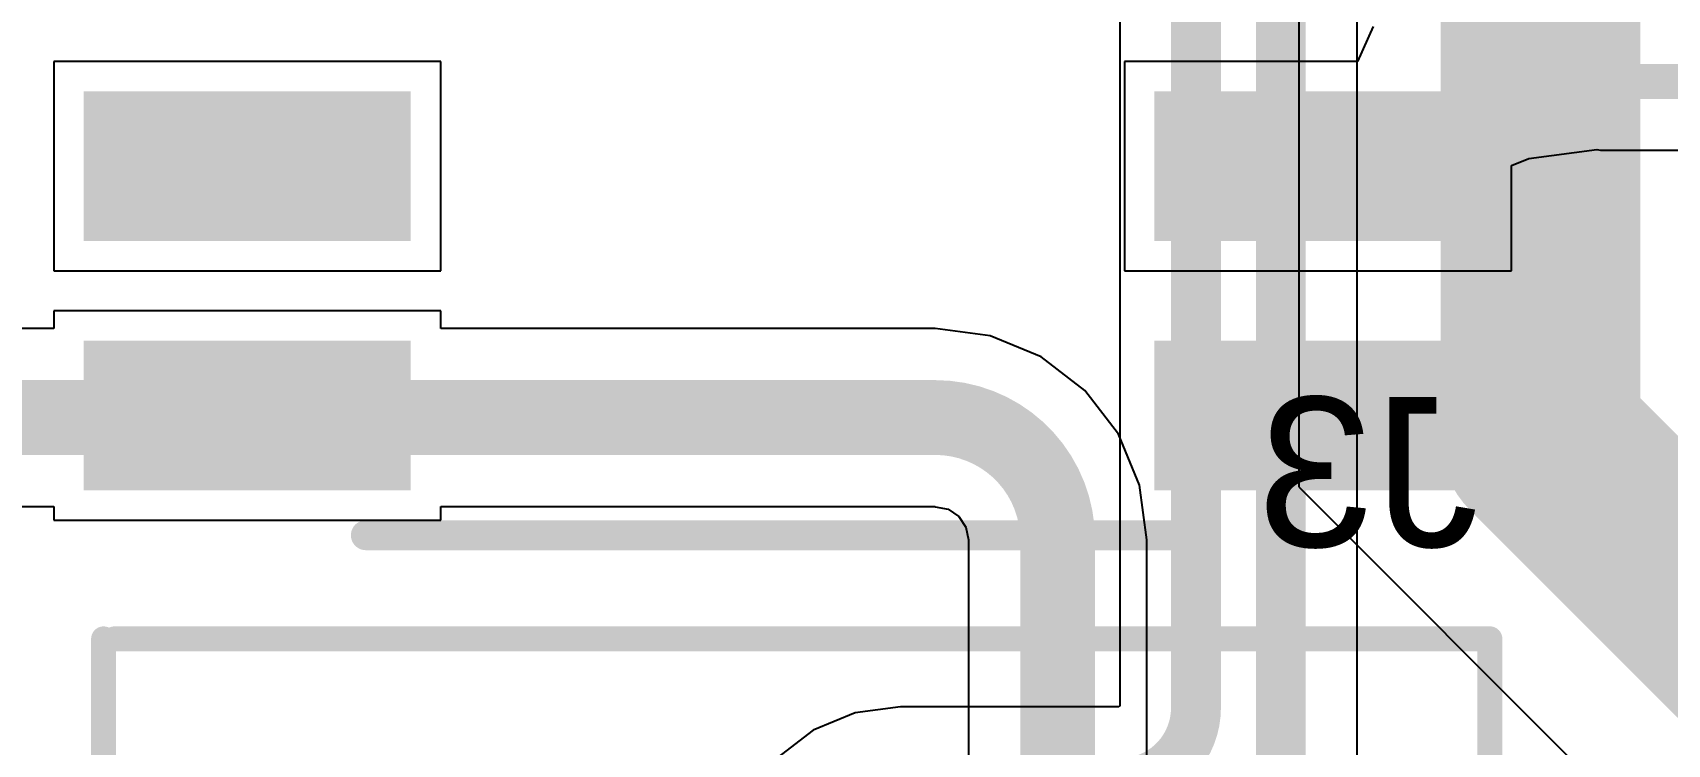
# Model space of a CAD drawing. Header units: inches. Extents: x 0 to 12.2, y 0 to 7.
# Drawn here: x 0.9973 to 1.3249, y 1.8685 to 2.0112 of the extents above; entities that cross this region are included whole.
import ezdxf

# ---------------------------------------------------------------- set-up
doc = ezdxf.new("R2010")
doc.units = ezdxf.units.IN
doc.header["$MEASUREMENT"] = 0
for name, color, linetype in [('Bottom Layer', 5, 'Continuous'), ('Bottom Overlay', 54, 'Continuous'), ('Layer 2', 76, 'Continuous'), ('Top Layer', 1, 'Continuous'), ('Top Overlay', 2, 'Continuous'), ('Top Paste', 8, 'Continuous'), ('Top Solder', 216, 'Continuous')]:
    doc.layers.add(name, color=color, linetype=linetype)
doc.styles.add('Arial', font='', dxfattribs={"height": 0.2})
doc.styles.get('Arial').set_extended_font_data('Arial')

# ---------------------------------------------------------------- blocks, each defined once
blk = doc.blocks.new('SOP_16_25')
at = {"layer": 'Top Layer'}
for points in [[(-0.13605, 0.186), (-0.0785, 0.186), (-0.0785, 0.164), (-0.13605, 0.164)], [(0.0785, 0.186), (0.13605, 0.186), (0.13605, 0.164), (0.0785, 0.164)], [(-0.13605, 0.136), (-0.0785, 0.136), (-0.0785, 0.114), (-0.13605, 0.114)], [(0.0785, 0.136), (0.13605, 0.136), (0.13605, 0.114), (0.0785, 0.114)]]:
    blk.add_hatch(color=1, dxfattribs=at).paths.add_polyline_path(points)
at = {"layer": 'Top Paste'}
for points in [[(-0.13605, 0.186), (-0.0785, 0.186), (-0.0785, 0.164), (-0.13605, 0.164)], [(0.0785, 0.186), (0.13605, 0.186), (0.13605, 0.164), (0.0785, 0.164)], [(-0.13605, 0.136), (-0.0785, 0.136), (-0.0785, 0.114), (-0.13605, 0.114)], [(0.0785, 0.136), (0.13605, 0.136), (0.13605, 0.114), (0.0785, 0.114)]]:
    blk.add_hatch(color=8, dxfattribs=at).paths.add_polyline_path(points)
at = {"layer": 'Top Solder'}
for points in [[(-0.14005, 0.19), (-0.0745, 0.19), (-0.0745, 0.16), (-0.14005, 0.16)], [(0.0745, 0.19), (0.14005, 0.19), (0.14005, 0.16), (0.0745, 0.16)], [(-0.14005, 0.14), (-0.0745, 0.14), (-0.0745, 0.11), (-0.14005, 0.11)], [(0.0745, 0.14), (0.14005, 0.14), (0.14005, 0.11), (0.0745, 0.11)]]:
    blk.add_hatch(color=216, dxfattribs=at).paths.add_polyline_path(points)
at = {"layer": 'Top Overlay'}
for points in [[(0.0835, 0.199, 0.006, 0.006, 0), (-0.0835, 0.199, 0.006, 0.006, 0)], [(-0.149, 0.18, 0.005, 0.005, 0), (-0.149, 0.17, 0.005, 0.005, 0)], [(-0.144, 0.175, 0.005, 0.005, 0), (-0.149, 0.18, 0.005, 0.005, 0)], [(-0.144, 0.175, 0.005, 0.005, 0), (-0.149, 0.17, 0.005, 0.005, 0)]]:
    blk.add_lwpolyline(points, format="xyseb", dxfattribs=at)
for points in [[(-0.085, 0.199, 0.003, 0.003, 1), (-0.082, 0.199, 0.003, 0.003, 1)], [(0.082, 0.199, 0.003, 0.003, 1), (0.085, 0.199, 0.003, 0.003, 1)], [(-0.15025, 0.18, 0.0025, 0.0025, 1), (-0.14775, 0.18, 0.0025, 0.0025, 1)], [(-0.15025, 0.18, 0.0025, 0.0025, 1), (-0.14775, 0.18, 0.0025, 0.0025, 1)], [(-0.14525, 0.175, 0.0025, 0.0025, 1), (-0.14275, 0.175, 0.0025, 0.0025, 1)], [(-0.14525, 0.175, 0.0025, 0.0025, 1), (-0.14275, 0.175, 0.0025, 0.0025, 1)], [(-0.15025, 0.17, 0.0025, 0.0025, 1), (-0.14775, 0.17, 0.0025, 0.0025, 1)], [(-0.15025, 0.17, 0.0025, 0.0025, 1), (-0.14775, 0.17, 0.0025, 0.0025, 1)]]:
    blk.add_lwpolyline(points, format="xyseb", close=True, dxfattribs=at)
blk = doc.blocks.new('U_D_M5DD_Y_3_B_194')
at = {"layer": 'Bottom Overlay'}
for points in [[(-0.1378, -0.06417, 0.005, 0.005, 0), (-0.1378, -0.09026, 0.005, 0.005, 0)], [(0.14, -0.06431, 0.005, 0.005, 0), (0.14, -0.09026, 0.005, 0.005, 0)], [(0.1378, -0.09026, 0.005, 0.005, 0), (-0.1378, -0.09026, 0.005, 0.005, 0)]]:
    blk.add_lwpolyline(points, format="xyseb", dxfattribs=at)
for points in [[(-0.13905, -0.09026, 0.0025, 0.0025, 1), (-0.13654, -0.09026, 0.0025, 0.0025, 1)], [(-0.13905, -0.09026, 0.0025, 0.0025, 1), (-0.13654, -0.09026, 0.0025, 0.0025, 1)], [(0.13655, -0.09026, 0.0025, 0.0025, 1), (0.13905, -0.09026, 0.0025, 0.0025, 1)], [(0.13875, -0.09026, 0.0025, 0.0025, 1), (0.14125, -0.09026, 0.0025, 0.0025, 1)]]:
    blk.add_lwpolyline(points, format="xyseb", close=True, dxfattribs=at)

msp = doc.modelspace()

# ---------------------------------------------------------------- linework, layer by layer
at = {"layer": 'Bottom Layer'}
for p, q in [((1.2627, 1.8027), (1.2627, 2.13905)), ((1.21512, 2.13578), (1.21512, 1.87618)), ((1.16214, 1.87485), (1.1537, 1.87135)), ((1.17119, 1.87604), (1.16214, 1.87485)), ((1.17119, 1.87603), (1.17119, 1.87604)), ((1.21497, 1.87603), (1.17119, 1.87603)), ((1.21501, 1.87614), (1.21497, 1.87603)), ((1.21512, 1.87618), (1.21501, 1.87614)), ((1.1537, 1.87135), (1.14646, 1.8658))]:
    msp.add_line(p, q, dxfattribs=at)
for points in [[(1.23041, 1.87581, 0.01, 0.01, 0), (1.23041, 2.13761, 0.01, 0.01, 0)], [(1.24741, 1.8027, 0.01, 0.01, 0), (1.24741, 2.13905, 0.01, 0.01, 0)], [(1.23041, 1.87581, 0.01, 0.01, -0.414214), (1.21534, 1.86074, 0.01, 0.01, 0)]]:
    msp.add_lwpolyline(points, format="xyseb", dxfattribs=at)
msp.add_lwpolyline([(1.22791, 1.87581, 0.005, 0.005, 1), (1.23291, 1.87581, 0.005, 0.005, 1)], format="xyseb", close=True, dxfattribs=at)
msp.add_lwpolyline([(1.22791, 1.87581, 0.005, 0.005, 1), (1.23291, 1.87581, 0.005, 0.005, 1)], format="xyseb", close=True, dxfattribs=at)
at = {"layer": 'Layer 2'}
for p, q in [((1.251, 2.344), (1.251, 1.92012)), ((1.251, 1.92012), (1.4561, 1.71502))]:
    msp.add_line(p, q, dxfattribs=at)
for points in [[(1.29947, 1.9296, 0.04, 0.04, 0), (1.29947, 3.03473, 0.04, 0.04, 0)], [(1.29947, 1.9296, 0.04, 0.04, 0), (1.47633, 1.75274, 0.04, 0.04, 0)]]:
    msp.add_lwpolyline(points, format="xyseb", dxfattribs=at)
msp.add_lwpolyline([(1.28947, 1.9296, 0.02, 0.02, 1), (1.30947, 1.9296, 0.02, 0.02, 1)], format="xyseb", close=True, dxfattribs=at)
msp.add_lwpolyline([(1.28947, 1.9296, 0.02, 0.02, 1), (1.30947, 1.9296, 0.02, 0.02, 1)], format="xyseb", close=True, dxfattribs=at)
at = {"layer": 'Top Layer'}
for p, q in [((1.26591, 2.01243), (1.26277, 2.00543)), ((1.07907, 2.00543), (1.00153, 2.00543)), ((1.00153, 2.00543), (1.00153, 1.96343)), ((1.07907, 1.96343), (1.07907, 2.00543)), ((1.26277, 2.00543), (1.21607, 2.00543)), ((1.21607, 2.00543), (1.21607, 1.96343)), ((1.29362, 1.98453), (1.29712, 1.98598)), ((1.29712, 1.98598), (1.31076, 1.98777)), ((1.31076, 1.98777), (1.31148, 1.98763)), ((1.31148, 1.98763), (1.40306, 1.98763)), ((1.29362, 1.96343), (1.29362, 1.98453)), ((1.00153, 1.96343), (1.07907, 1.96343)), ((1.21607, 1.96343), (1.29362, 1.96343)), ((1.07907, 1.95543), (1.00153, 1.95543)), ((1.00153, 1.95543), (1.00153, 1.95187)), ((1.07907, 1.95187), (1.07907, 1.95543)), ((1.00153, 1.95187), (0.99183, 1.95187)), ((1.17817, 1.95187), (1.07907, 1.95187)), ((1.18914, 1.95044), (1.17817, 1.95189)), ((1.17817, 1.95189), (1.17817, 1.95187)), ((1.19937, 1.94621), (1.18914, 1.95044)), ((1.20814, 1.93948), (1.19937, 1.94621)), ((1.21488, 1.9307), (1.20814, 1.93948)), ((1.21911, 1.92048), (1.21488, 1.9307)), ((1.22056, 1.90951), (1.21911, 1.92048)), ((0.99183, 1.91618), (1.00153, 1.91618)), ((1.00153, 1.91618), (1.00153, 1.91343)), ((1.00153, 1.91343), (1.07907, 1.91343)), ((1.07907, 1.91343), (1.07907, 1.91618)), ((1.07907, 1.91618), (1.17817, 1.91618)), ((1.17817, 1.91618), (1.17817, 1.91615)), ((1.17817, 1.91615), (1.18072, 1.91565)), ((1.18072, 1.91565), (1.18287, 1.91421)), ((1.18287, 1.91421), (1.18431, 1.91205)), ((1.18431, 1.91205), (1.18482, 1.90951)), ((1.18482, 1.90951), (1.18485, 1.90951)), ((1.18485, 1.90951), (1.18485, 1.84088)), ((1.22054, 1.84088), (1.22054, 1.90951)), ((1.22054, 1.90951), (1.22056, 1.90951))]:
    msp.add_line(p, q, dxfattribs=at)
for points in [[(1.2766, 1.99193, 0.007, 0.007, -0.133263), (1.31148, 2.00139, 0.007, 0.007, 0)], [(1.31148, 2.00139, 0.007, 0.007, 0), (1.81513, 2.00139, 0.007, 0.007, 0)], [(1.25485, 1.98443, 0.007, 0.007, 0), (1.2766, 1.99193, 0.007, 0.007, 0)], [(0.96933, 1.93403, 0.015, 0.015, 0), (1.17817, 1.93403, 0.015, 0.015, 0)], [(1.17817, 1.93403, 0.015, 0.015, -0.414214), (1.20269, 1.90951, 0.015, 0.015, 0)], [(1.20269, 1.81691, 0.015, 0.015, 0), (1.20269, 1.90951, 0.015, 0.015, 0)]]:
    msp.add_lwpolyline(points, format="xyseb", dxfattribs=at)
for points in [[(1.30973, 2.00139, 0.0035, 0.0035, 1), (1.31323, 2.00139, 0.0035, 0.0035, 1)], [(1.30973, 2.00139, 0.0035, 0.0035, 1), (1.31323, 2.00139, 0.0035, 0.0035, 1)], [(1.27485, 1.99193, 0.0035, 0.0035, 1), (1.27835, 1.99193, 0.0035, 0.0035, 1)], [(1.27485, 1.99193, 0.0035, 0.0035, 1), (1.27835, 1.99193, 0.0035, 0.0035, 1)], [(1.2531, 1.98443, 0.0035, 0.0035, 1), (1.2566, 1.98443, 0.0035, 0.0035, 1)], [(1.17442, 1.93403, 0.0075, 0.0075, 1), (1.18192, 1.93403, 0.0075, 0.0075, 1)], [(1.17442, 1.93403, 0.0075, 0.0075, 1), (1.18192, 1.93403, 0.0075, 0.0075, 1)], [(1.19894, 1.90951, 0.0075, 0.0075, 1), (1.20644, 1.90951, 0.0075, 0.0075, 1)], [(1.19894, 1.90951, 0.0075, 0.0075, 1), (1.20644, 1.90951, 0.0075, 0.0075, 1)]]:
    msp.add_lwpolyline(points, format="xyseb", close=True, dxfattribs=at)

# ---------------------------------------------------------------- block references
at = {"rotation": 180}
for name, p in [('SOP_16_25', (1.14757, 2.10943)), ('U_D_M5DD_Y_3_B_194', (1.15151, 1.79939))]:
    msp.add_blockref(name, p, dxfattribs=at)

# ---------------------------------------------------------------- texts
at = {"layer": 'Bottom Overlay', "style": 'Arial', "text_generation_flag": 2}
msp.add_text('J3', height=0.03, dxfattribs=at).set_placement((1.28699, 1.90812))

doc.saveas('drawing.dxf')
